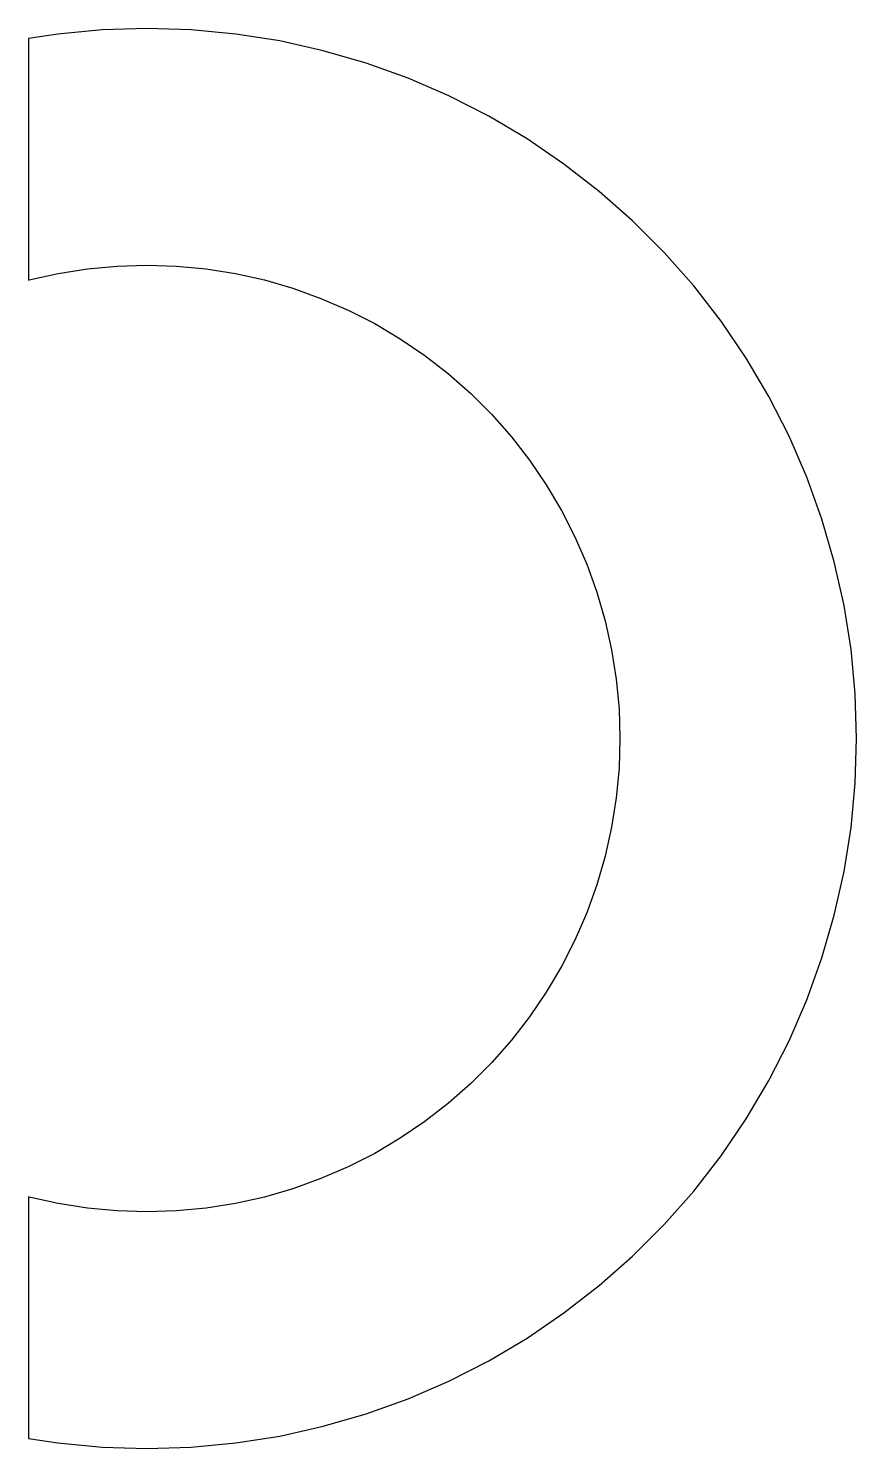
# Model space of a CAD drawing. Header units: metres. Extents: x -5 to 30, y -30 to 30.
import ezdxf

# ---------------------------------------------------------------- set-up
doc = ezdxf.new("R2010")
doc.units = ezdxf.units.M

msp = doc.modelspace()

# ---------------------------------------------------------------- linework, layer by layer
for p, q in [((0, 30), (-1.88371, 29.9408)), ((1.88371, 29.9408), (0, 30)), ((-3.75999, 29.7634), (-5, 29.567)), ((-5, 29.567), (-5, 19.364)), ((-1.88371, 29.9408), (-3.75999, 29.7634)), ((3.75999, 29.7634), (1.88371, 29.9408)), ((5.62143, 29.4686), (3.75999, 29.7634)), ((7.46069, 29.0575), (5.62143, 29.4686)), ((9.27051, 28.5317), (7.46069, 29.0575)), ((11.0437, 27.8933), (9.27051, 28.5317)), ((12.7734, 27.1448), (11.0437, 27.8933)), ((14.4526, 26.2892), (12.7734, 27.1448)), ((16.0748, 25.3298), (14.4526, 26.2892)), ((17.6335, 24.2705), (16.0748, 25.3298)), ((19.1227, 23.1154), (17.6335, 24.2705)), ((20.5364, 21.869), (19.1227, 23.1154)), ((21.869, 20.5364), (20.5364, 21.869)), ((23.1154, 19.1227), (21.869, 20.5364)), ((-3.74762, 19.6457), (-2.50665, 19.8423)), ((-2.50665, 19.8423), (-1.2558, 19.9605)), ((-1.2558, 19.9605), (0, 20)), ((0, 20), (1.2558, 19.9605)), ((1.2558, 19.9605), (2.50665, 19.8423)), ((2.50665, 19.8423), (3.74762, 19.6457)), ((-5, 19.364), (-4.97379, 19.3717)), ((-4.97379, 19.3717), (-3.74762, 19.6457)), ((3.74762, 19.6457), (4.97379, 19.3717)), ((4.97379, 19.3717), (6.18033, 19.0211)), ((6.18033, 19.0211), (7.36249, 18.5955)), ((24.2705, 17.6335), (23.1154, 19.1227)), ((7.36249, 18.5955), (8.51558, 18.0965)), ((8.51558, 18.0965), (9.63507, 17.5261)), ((9.63507, 17.5261), (10.7165, 16.8866)), ((25.3298, 16.0748), (24.2705, 17.6335)), ((10.7165, 16.8866), (11.7557, 16.1803)), ((11.7557, 16.1803), (12.7485, 15.4103)), ((26.2892, 14.4526), (25.3298, 16.0748)), ((12.7485, 15.4103), (13.6909, 14.5794)), ((13.6909, 14.5794), (14.5794, 13.6909)), ((27.1448, 12.7734), (26.2892, 14.4526)), ((14.5794, 13.6909), (15.4103, 12.7485)), ((15.4103, 12.7485), (16.1803, 11.7557)), ((27.8933, 11.0437), (27.1448, 12.7734)), ((16.1803, 11.7557), (16.8866, 10.7165)), ((28.5317, 9.27051), (27.8933, 11.0437)), ((16.8866, 10.7165), (17.5261, 9.63507)), ((17.5261, 9.63507), (18.0965, 8.51558)), ((29.0575, 7.46069), (28.5317, 9.27051)), ((18.0965, 8.51558), (18.5955, 7.36249)), ((18.5955, 7.36249), (19.0211, 6.18033)), ((29.4686, 5.62143), (29.0575, 7.46069)), ((19.0211, 6.18033), (19.3717, 4.97379)), ((29.7634, 3.75999), (29.4686, 5.62143)), ((19.3717, 4.97379), (19.6457, 3.74762)), ((19.6457, 3.74762), (19.8423, 2.50665)), ((29.9408, 1.88371), (29.7634, 3.75999)), ((19.8423, 2.50665), (19.9605, 1.2558)), ((30, 0), (29.9408, 1.88371)), ((19.9605, 1.2558), (20, 0)), ((20, 0), (19.9605, -1.2558)), ((29.9408, -1.88371), (30, 0)), ((19.9605, -1.2558), (19.8423, -2.50665)), ((29.7634, -3.75999), (29.9408, -1.88371)), ((19.8423, -2.50665), (19.6457, -3.74762)), ((19.6457, -3.74762), (19.3717, -4.97379)), ((29.4686, -5.62143), (29.7634, -3.75999)), ((19.3717, -4.97379), (19.0211, -6.18033)), ((29.0575, -7.46069), (29.4686, -5.62143)), ((19.0211, -6.18033), (18.5955, -7.36249)), ((18.5955, -7.36249), (18.0965, -8.51558)), ((28.5317, -9.27051), (29.0575, -7.46069)), ((18.0965, -8.51558), (17.5261, -9.63507)), ((27.8933, -11.0437), (28.5317, -9.27051)), ((17.5261, -9.63507), (16.8866, -10.7165)), ((16.8866, -10.7165), (16.1803, -11.7557)), ((27.1448, -12.7734), (27.8933, -11.0437)), ((16.1803, -11.7557), (15.4103, -12.7485)), ((15.4103, -12.7485), (14.5794, -13.6909)), ((26.2892, -14.4526), (27.1448, -12.7734)), ((14.5794, -13.6909), (13.6909, -14.5794)), ((13.6909, -14.5794), (12.7485, -15.4103)), ((25.3298, -16.0748), (26.2892, -14.4526)), ((12.7485, -15.4103), (11.7557, -16.1803)), ((11.7557, -16.1803), (10.7165, -16.8866)), ((24.2705, -17.6335), (25.3298, -16.0748)), ((10.7165, -16.8866), (9.63507, -17.5261)), ((9.63507, -17.5261), (8.51558, -18.0965)), ((23.1154, -19.1227), (24.2705, -17.6335)), ((7.36249, -18.5955), (6.18033, -19.0211)), ((8.51558, -18.0965), (7.36249, -18.5955)), ((6.18033, -19.0211), (4.97379, -19.3717)), ((21.869, -20.5364), (23.1154, -19.1227)), ((-4.97379, -19.3717), (-5, -19.364)), ((-5, -19.364), (-5, -29.567)), ((-3.74762, -19.6457), (-4.97379, -19.3717)), ((-2.50665, -19.8423), (-3.74762, -19.6457)), ((3.74762, -19.6457), (2.50665, -19.8423)), ((4.97379, -19.3717), (3.74762, -19.6457)), ((-1.2558, -19.9605), (-2.50665, -19.8423)), ((0, -20), (-1.2558, -19.9605)), ((1.2558, -19.9605), (0, -20)), ((2.50665, -19.8423), (1.2558, -19.9605)), ((20.5364, -21.869), (21.869, -20.5364)), ((19.1227, -23.1154), (20.5364, -21.869)), ((17.6335, -24.2705), (19.1227, -23.1154)), ((16.0748, -25.3298), (17.6335, -24.2705)), ((14.4526, -26.2892), (16.0748, -25.3298)), ((12.7734, -27.1448), (14.4526, -26.2892)), ((11.0437, -27.8933), (12.7734, -27.1448)), ((9.27051, -28.5317), (11.0437, -27.8933)), ((7.46069, -29.0575), (9.27051, -28.5317)), ((5.62143, -29.4686), (7.46069, -29.0575)), ((-5, -29.567), (-3.75999, -29.7634)), ((-3.75999, -29.7634), (-1.88371, -29.9408)), ((-1.88371, -29.9408), (0, -30)), ((0, -30), (1.88371, -29.9408)), ((1.88371, -29.9408), (3.75999, -29.7634)), ((3.75999, -29.7634), (5.62143, -29.4686))]:
    msp.add_line(p, q)

doc.saveas('drawing.dxf')
